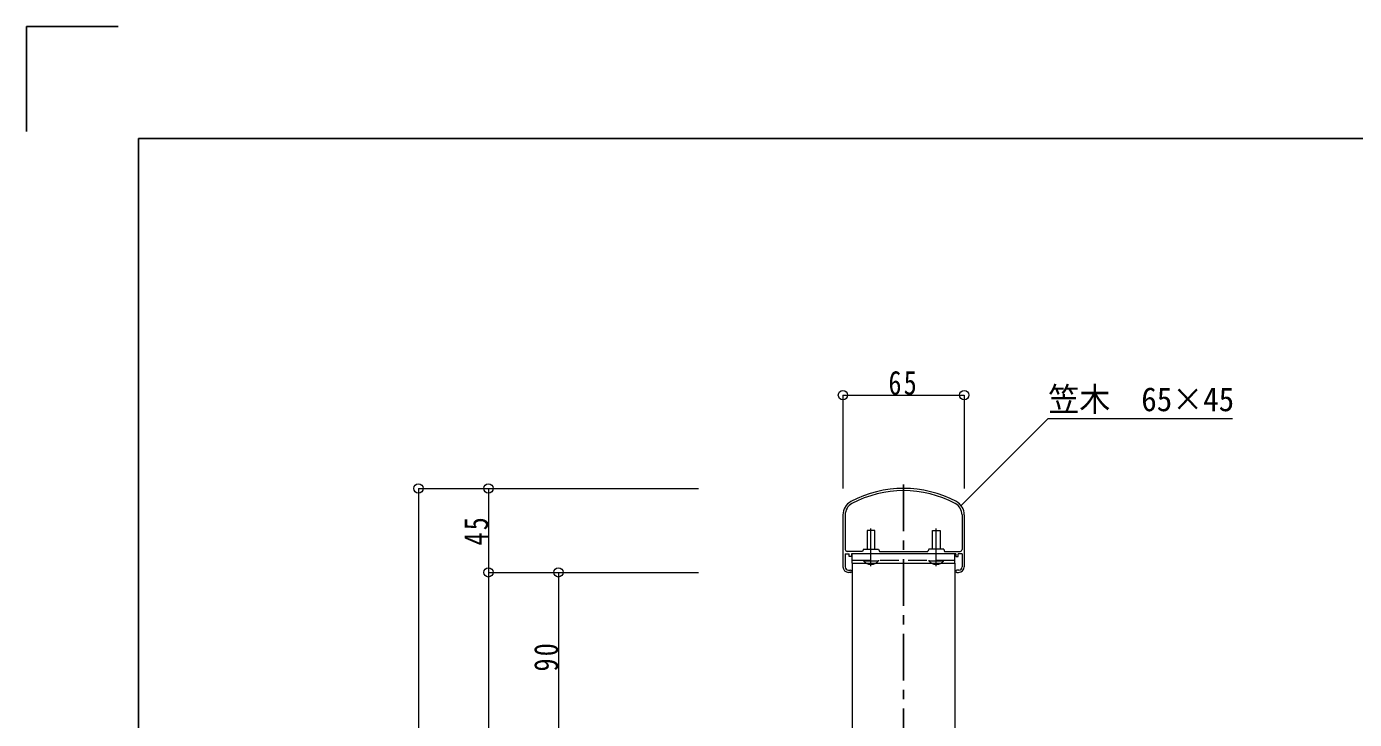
# Model space of a CAD drawing. Units: millimetres at full size, sheet at 1:5. Extents: x -1050 to 1050, y -742 to 742.
# Drawn here: x -1050 to -338, y 371 to 742 of the extents above; entities that cross this region are included whole.
import ezdxf
from ezdxf.enums import TextEntityAlignment as Align

# ---------------------------------------------------------------- set-up
doc = ezdxf.new("R2010")
doc.units = ezdxf.units.MM
doc.header["$LTSCALE"] = 5
doc.linetypes.add('CHAIN1', pattern=[8, 5, -1, 1, -1])
doc.linetypes.add('DASHED2', pattern=[3, 2, -1])
for name, color, linetype in [('0-0_通り芯', 7, 'CHAIN1'), ('1-4_印刷位置ライン', 7, 'Continuous'), ('1-5_図枠1_1', 7, 'Continuous')]:
    doc.layers.add(name, color=color, linetype=linetype)
for name, color, linetype, lineweight in [('0-3_寸法', 54, 'Continuous', 20), ('0-4_手摺部材', 92, 'Continuous', 20), ('0-9_文字', 3, 'Continuous', 20), ('0-A_支柱', 6, 'Continuous', 20)]:
    doc.layers.add(name, color=color, linetype=linetype, lineweight=lineweight)
doc.styles.add('ＭＳ ゴシック', font='')
doc.styles.get('ＭＳ ゴシック').set_extended_font_data('MS Gothic')

# ---------------------------------------------------------------- blocks, each defined once
blk = doc.blocks.new('dimension_origin')
at = {"color": 0, "linetype": 'Continuous', "lineweight": -2}
blk.add_circle((0, 0), 1.25, dxfattribs=at)

msp = doc.modelspace()

# ---------------------------------------------------------------- linework, layer by layer
at = {"layer": '0-0_通り芯'}
msp.add_line((-580, 497), (-580, -449.293), dxfattribs=at)
at = {"layer": '0-3_寸法'}
for p, q in [((-612.5, 545), (-547.5, 545)), ((-612.5, 545), (-612.5, 495)), ((-547.5, 545), (-547.5, 495)), ((-840, 495), (-840, -224.293)), ((-840, 495), (-690, 495)), ((-802.5, 495), (-802.5, 450)), ((-802.5, 450), (-802.5, 141)), ((-802.5, 450), (-690, 450)), ((-765, 450), (-765, 360))]:
    msp.add_line(p, q, dxfattribs=at)
at = {"layer": '0-4_手摺部材'}
for p, q in [((-612.5, 480.867), (-612.5, 453)), ((-611.3, 480.867), (-611.3, 462.2)), ((-548.7, 480.867), (-548.7, 462.2)), ((-547.5, 480.867), (-547.5, 453)), ((-595.5, 472.5), (-599.5, 472.5)), ((-599.5, 472.5), (-599.5, 462.5)), ((-595.5, 462.5), (-595.5, 472.5)), ((-564.5, 472.5), (-560.5, 472.5)), ((-564.5, 462.5), (-564.5, 472.5)), ((-560.5, 472.5), (-560.5, 462.5)), ((-611.3, 460), (-611.3, 452.9)), ((-611.3, 460), (-609.2, 460)), ((-602, 461.2), (-610.3, 461.2)), ((-552, 460), (-608, 460)), ((-607.5, 455), (-607.5, 460)), ((-601.5, 462.5), (-602, 461.2)), ((-601.5, 462.5), (-593.5, 462.5)), ((-593.5, 462.5), (-593, 461.2)), ((-593, 461.2), (-567, 461.2)), ((-566.5, 462.5), (-567, 461.2)), ((-558.5, 462.5), (-566.5, 462.5)), ((-558.5, 462.5), (-558, 461.2)), ((-558, 461.2), (-549.7, 461.2)), ((-552.5, 455), (-552.5, 460)), ((-548.7, 460), (-550.8, 460)), ((-548.7, 460), (-548.7, 452.9)), ((-609.6, 451.2), (-608.6, 451.2)), ((-608.6, 450), (-609.5, 450)), ((-607.5, 455), (-552.5, 455)), ((-550.4, 451.2), (-551.4, 451.2)), ((-551.4, 450), (-550.5, 450))]:
    msp.add_line(p, q, dxfattribs=at)
at = {"layer": '0-4_手摺部材', "linetype": 'CHAIN1'}
for p, q in [((-597.5, 453.3), (-597.5, 473.5)), ((-562.5, 453.3), (-562.5, 473.5))]:
    msp.add_line(p, q, dxfattribs=at)
at = {"layer": '0-4_手摺部材', "linetype": 'DASHED2'}
for p, q in [((-607.5, 456.5), (-552.5, 456.5)), ((-601.5, 456.212), (-601.5, 456.5)), ((-601.5, 456.212), (-593.5, 456.212)), ((-593.5, 456.5), (-593.5, 456.212)), ((-566.5, 456.5), (-566.5, 456.212)), ((-566.5, 456.212), (-558.5, 456.212)), ((-558.5, 456.212), (-558.5, 456.5))]:
    msp.add_line(p, q, dxfattribs=at)
at = {"layer": '0-4_手摺部材'}
for points in [[(-608, 460), (-608, 458.5), (-609.2, 458.5), (-609.2, 460)], [(-552, 460), (-552, 458.5), (-550.8, 458.5), (-550.8, 460)]]:
    msp.add_lwpolyline(points, dxfattribs=at)
for centre, radius, start, end in [((-580, 435), 60, 61.89078, 118.10922), ((-580, 435), 58.8, 61.89078, 118.10922), ((-604.5, 480.867), 8, 118.10922, 180), ((-604.5, 480.867), 6.8, 118.10922, 180), ((-555.5, 480.867), 6.8, 0, 61.89078), ((-555.5, 480.867), 8, 0, 61.89078), ((-610.3, 462.2), 1, 180, 270), ((-549.7, 462.2), 1, 270, 360), ((-609.5, 453), 3, 180, 270), ((-609.6, 452.9), 1.7, 180, 270), ((-608.6, 450.6), 0.6, 270, 90), ((-597.5, 459.441), 5.141, 239.75003, 300.24997), ((-562.5, 459.441), 5.141, 239.75003, 300.24997), ((-551.4, 450.6), 0.6, 90, 270), ((-550.5, 453), 3, 270, 360), ((-550.4, 452.9), 1.7, 270, 360)]:
    msp.add_arc(centre, radius, start, end, dxfattribs=at)
at = {"layer": '0-4_手摺部材', "linetype": 'DASHED2'}
for centre, start, end in [((-597.5, 459.441), 218.91478, 239.75003), ((-597.5, 459.441), 300.24997, 321.08522), ((-562.5, 459.441), 218.91478, 239.75003), ((-562.5, 459.441), 300.24997, 321.08522)]:
    msp.add_arc(centre, 5.141, start, end, dxfattribs=at)
at = {"layer": '0-9_文字'}
msp.add_lwpolyline([(-549.205, 485.803), (-502.5, 532.5), (-403.75, 532.5)], dxfattribs=at)
at = {"layer": '0-A_支柱'}
for p, q in [((-607.5, 455), (-607.5, 138)), ((-552.5, 455), (-552.5, -13.793))]:
    msp.add_line(p, q, dxfattribs=at)
at = {"layer": '1-4_印刷位置ライン'}
for p in [(-1050, 686.222), (-1000.874, 742.5)]:
    msp.add_line(p, (-1050, 742.5), dxfattribs=at)
at = {"layer": '1-5_図枠1_1'}
msp.add_line((-990, 682.5), (703.535, 682.5), dxfattribs=at)
msp.add_lwpolyline([(-990, 682.5), (-990, -707.5), (990, -707.5)], dxfattribs=at)

# ---------------------------------------------------------------- block references
at = {"layer": '0-3_寸法', "xscale": 2, "yscale": 2}
for p, rotation in [((-612.5, 545), 180), ((-840, 495), 90), ((-802.5, 495), 90), ((-802.5, 450), 270), ((-802.5, 450), 90), ((-765, 450), 90)]:
    msp.add_blockref('dimension_origin', p, dxfattribs=dict(at, rotation=rotation))
msp.add_blockref('dimension_origin', (-547.5, 545), dxfattribs=at)

# ---------------------------------------------------------------- texts
at = {"layer": '0-3_寸法', "insert": (-588.125, 545), "char_height": 12.83, "attachment_point": 7, "style": 'ＭＳ ゴシック'}
msp.add_mtext('\\T1.17;\\W0.8;65', dxfattribs=at)
at = {"layer": '0-3_寸法', "char_height": 12.83, "attachment_point": 7, "rotation": 90, "style": 'ＭＳ ゴシック'}
for s, insert in [('\\T1.17;\\W0.8;45', (-802.5, 464.375)), ('\\T1.17;\\W0.8;90', (-765, 396.875))]:
    msp.add_mtext(s, dxfattribs=dict(at, insert=insert))
at = {"layer": '0-9_文字', "style": 'ＭＳ ゴシック', "width": 0.95}
msp.add_text('笠木\u300065×45', height=12.83, dxfattribs=at).set_placement((-502.5, 532.5), align=Align.BOTTOM_LEFT)

doc.saveas('drawing.dxf')
